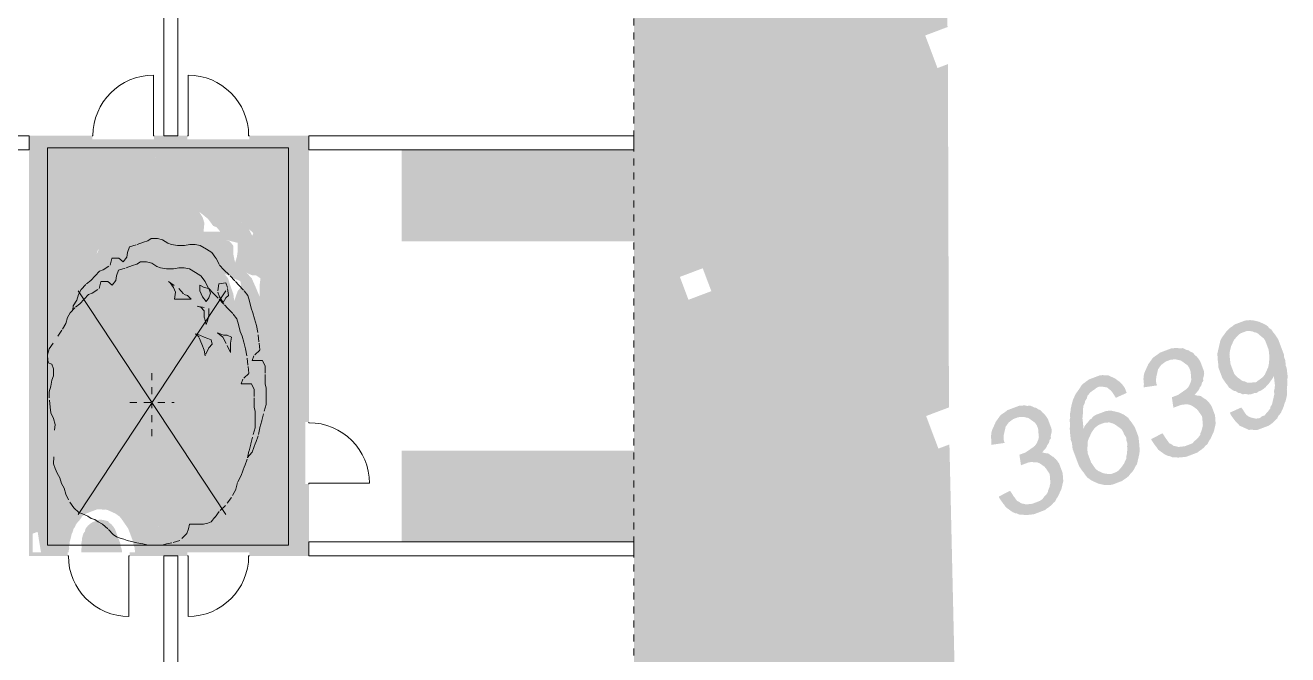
# Model space of a CAD drawing. Header units: metres. Extents: x -47 to 309, y -25 to 105.
# Drawn here: x 121.8 to 139.84, y 33.07 to 42.06 of the extents above; entities that cross this region are included whole.
import ezdxf

# ---------------------------------------------------------------- set-up
doc = ezdxf.new("R2010")
doc.units = ezdxf.units.M
doc.header["$XCLIPFRAME"] = 2
for name, pattern in [('ACAD_ISO14W100_S12', [9.9, 0, -9.9]), ('AUSGEZOGEN', [0]), ('PUNKT2_S9', [0.001, 0, -0.001])]:
    doc.linetypes.add(name, pattern=pattern)
for name, color, linetype, lineweight in [('XR$1$STANDARD_1', 7, 'AUSGEZOGEN', 25), ('XR$2$Allgemein01_1', 7, 'AUSGEZOGEN', 13), ('XR$2$Architektur Allgemein', 7, 'AUSGEZOGEN', 13), ('XR$2$Aussenanlagen_ Begrünung', 7, 'ACAD_ISO14W100_S12', 18), ('XR$2$Baum', 7, 'ACAD_ISO14W100_S12', 18), ('XR$2$Baum-Design-1', 7, 'ACAD_ISO14W100_S12', 18), ('XR$2$Baum-Design-2', 7, 'ACAD_ISO14W100_S12', 18), ('XR$2$STANDARD_1', 7, 'AUSGEZOGEN', 25), ('XR$2$Tür', 7, 'AUSGEZOGEN', 13), ('XR$2$Tür 2D', 7, 'AUSGEZOGEN', 13), ('XR$2$Wand Holz nicht tragend', 7, 'AUSGEZOGEN', 13), ('XR$2$Wand Holz tragend', 7, 'AUSGEZOGEN', 13)]:
    doc.layers.add(name, color=color, linetype=linetype, lineweight=lineweight)
picture_1 = doc.add_image_def('image4.jpg', size_in_pixel=(490, 507))
picture_2 = doc.add_image_def('image5.jpg', size_in_pixel=(490, 507))
picture_3 = doc.add_image_def('image6.jpg', size_in_pixel=(256, 256))

# ---------------------------------------------------------------- blocks, each defined once
blk = doc.blocks.new('AUA-BAUM__$F1', base_point=(2.36, 42.124))
at = {"layer": 'XR$2$Baum-Design-1', "color": 7, "linetype": 'AUSGEZOGEN', "lineweight": 13, "transparency": 33554687}
blk.add_3dface([(0.691, 40.455), (4.029, 43.793), (4.029, 43.793, 5), (0.691, 40.455, 5)], dxfattribs=at)
at = {"layer": 'XR$2$Baum-Design-2', "color": 7, "linetype": 'AUSGEZOGEN', "lineweight": 13, "transparency": 33554687}
blk.add_3dface([(4.029, 40.455), (0.691, 43.793), (0.691, 43.793, 5), (4.029, 40.455, 5)], dxfattribs=at)
blk = doc.blocks.new('AUA-BAUM__$F2', base_point=(2.36, 42.124))
at = {"layer": 'XR$2$Baum', "transparency": 33554687}
for p, q in [((4.028, 43.687), (4.088, 43.721)), ((0.584, 43.566), (0.574, 43.504)), ((3.465, 43.547), (3.386, 43.565)), ((3.584, 43.634), (3.643, 43.686)), ((3.425, 43.098), (3.346, 43.149)), ((3.901, 43.149), (3.841, 43.167)), ((0.139, 41.211), (0.158, 41.713)), ((4.618, 41.38), (4.522, 41.305))]:
    blk.add_line(p, q, dxfattribs=at)
for points in [[(0.584, 43.566), (0.663, 43.653), (0.702, 43.739), (0.762, 43.809), (0.881, 43.895), (0.979, 43.947), (1.079, 44.016), (1.178, 44.085), (1.257, 44.103), (1.415, 44.172), (1.455, 44.276), (1.534, 44.276), (1.613, 44.276), (1.712, 44.224), (1.791, 44.293), (1.811, 44.362), (1.851, 44.449), (2.029, 44.484), (2.168, 44.518), (2.267, 44.535), (2.346, 44.57), (2.484, 44.57), (2.603, 44.553), (2.722, 44.501), (2.801, 44.484), (2.94, 44.466), (3.098, 44.466), (3.217, 44.484), (3.336, 44.484), (3.454, 44.466), (3.593, 44.414), (3.712, 44.362), (3.811, 44.276), (3.89, 44.172), (3.989, 44.103), (4.128, 44.016), (4.246, 43.93), (4.326, 43.878), (4.444, 43.791), (4.524, 43.722), (4.563, 43.636), (4.603, 43.532), (4.643, 43.463), (4.682, 43.376), (4.722, 43.272), (4.761, 43.134), (4.781, 43.013), (4.801, 42.909), (4.662, 42.822), (4.623, 42.753), (4.741, 42.753), (4.86, 42.753), (4.92, 42.667), (4.92, 42.545), (4.92, 42.476), (4.92, 42.407), (4.939, 42.338), (4.939, 42.251), (4.939, 42.182), (4.939, 42.095), (4.88, 41.957), (4.841, 41.853), (4.801, 41.749), (4.761, 41.628), (4.702, 41.525), (4.662, 41.455), (4.623, 41.386), (4.618, 41.38)], [(0.158, 41.713), (0.178, 41.8), (0.139, 41.886), (0.079, 41.973), (0.06, 42.059), (0.04, 42.198), (0.04, 42.284), (0.079, 42.371), (0.099, 42.457), (0.139, 42.526), (0.139, 42.63), (0.099, 42.699), (0.02, 42.717), (0, 42.838), (0.04, 42.924), (0.238, 43.115), (0.337, 43.219), (0.416, 43.305), (0.455, 43.392), (0.515, 43.461), (0.634, 43.547), (0.733, 43.599), (0.832, 43.669), (0.931, 43.738), (1.01, 43.755), (1.168, 43.824), (1.208, 43.928), (1.287, 43.928), (1.366, 43.928), (1.465, 43.876), (1.544, 43.945), (1.564, 44.015), (1.604, 44.101), (1.782, 44.136), (1.921, 44.17), (2.02, 44.188), (2.099, 44.222), (2.237, 44.222), (2.356, 44.205), (2.475, 44.153), (2.554, 44.136), (2.693, 44.118), (2.851, 44.118), (2.97, 44.136), (3.089, 44.136), (3.208, 44.118), (3.346, 44.067), (3.465, 44.015), (3.564, 43.928), (3.643, 43.824), (3.742, 43.755), (3.881, 43.669), (4, 43.582), (4.079, 43.53), (4.198, 43.444), (4.277, 43.374), (4.317, 43.288), (4.356, 43.184), (4.396, 43.115), (4.435, 43.028), (4.475, 42.924), (4.514, 42.786), (4.534, 42.665), (4.554, 42.561), (4.415, 42.474), (4.376, 42.405), (4.495, 42.405), (4.614, 42.405), (4.673, 42.319), (4.673, 42.198), (4.673, 42.128), (4.673, 42.059), (4.693, 41.99), (4.693, 41.903), (4.693, 41.834), (4.693, 41.748), (4.633, 41.609), (4.594, 41.505), (4.554, 41.402), (4.514, 41.28), (4.455, 41.177), (4.415, 41.107), (4.376, 41.038), (4.297, 40.934), (4.257, 40.831), (4.158, 40.709), (4.02, 40.588), (3.881, 40.502), (3.782, 40.415), (3.703, 40.346), (3.623, 40.329), (3.525, 40.311), (3.425, 40.311), (3.326, 40.311), (3.208, 40.311), (3.188, 40.242), (3.148, 40.173), (2.99, 40.069), (2.812, 40.035), (2.693, 40.017), (2.594, 40), (2.495, 40), (2.356, 40), (2.277, 40), (2.158, 40.017), (2.02, 40.035), (1.901, 40.052), (1.802, 40.069), (1.723, 40.086), (1.644, 40.104), (1.564, 40.121), (1.485, 40.156), (1.366, 40.242), (1.247, 40.311), (1.149, 40.346), (1.069, 40.381), (0.99, 40.398), (0.911, 40.433), (0.792, 40.467), (0.713, 40.484), (0.594, 40.554), (0.475, 40.675), (0.416, 40.761), (0.376, 40.848), (0.317, 40.917), (0.277, 41.004), (0.218, 41.073), (0.178, 41.142), (0.139, 41.211)], [(2.733, 43.928), (2.97, 43.824), (3.089, 43.738), (3.168, 43.72), (3.247, 43.669), (3.148, 43.669), (3.069, 43.669), (2.99, 43.669), (2.871, 43.669), (2.891, 43.772), (2.851, 43.842), (2.772, 43.911)], [(4.088, 43.721), (4.068, 43.843), (4.028, 43.912), (3.87, 43.895), (3.85, 43.773), (3.89, 43.704), (3.969, 43.618), (4.028, 43.687)], [(3.584, 43.634), (3.505, 43.703), (3.445, 43.79), (3.445, 43.876), (3.544, 43.842), (3.643, 43.824), (3.683, 43.755), (3.643, 43.686)], [(3.386, 43.565), (3.643, 43.53), (3.643, 43.426), (3.623, 43.357), (3.584, 43.288), (3.544, 43.392), (3.544, 43.495), (3.465, 43.547)], [(3.346, 43.149), (3.445, 43.132), (3.544, 43.098), (3.623, 43.08), (3.703, 43.063), (3.722, 42.994), (3.643, 42.942), (3.564, 42.821), (3.544, 42.907), (3.485, 42.994), (3.425, 43.098)], [(3.841, 43.167), (3.96, 43.098), (4.059, 42.976), (4.138, 42.873), (4.138, 42.942), (4.138, 43.011), (4.158, 43.098), (4.059, 43.132), (3.98, 43.132), (3.901, 43.149)]]:
    blk.add_lwpolyline(points, dxfattribs=at)
at = {"layer": 'XR$2$Baum', "color": 7, "linetype": 'AUSGEZOGEN', "lineweight": 13, "transparency": 33554687}
image = blk.add_image(picture_1, insert=(0, 40), size_in_units=(5.445, 5.922), dxfattribs=at)
image.set_boundary_path([(-0.5, 506.5), (489.5, 506.5), (489.5, -0.5), (-0.5, -0.5), (-0.5, 506.5)])
image.dxf.flags = 15
image = blk.add_image(picture_2, insert=(0, 40), size_in_units=(5.445, 5.922), dxfattribs=at)
image.set_boundary_path([(-0.5, 506.5), (489.5, 506.5), (489.5, -0.5), (-0.5, -0.5), (-0.5, 506.5)])
image.dxf.flags = 15
blk = doc.blocks.new('AUA-BAUM__$F3', base_point=(2.36, 42.124))
at = {"layer": 'XR$2$Architektur Allgemein', "color": 7, "linetype": 'PUNKT2_S9', "lineweight": 13, "transparency": 33554687}
for p, q in [((2.36, 41.624), (2.36, 42.624)), ((1.86, 42.124), (2.86, 42.124))]:
    blk.add_line(p, q, dxfattribs=at)

msp = doc.modelspace()

# ---------------------------------------------------------------- hatches: boundary and pattern name
at = {"layer": 'XR$1$STANDARD_1', "linetype": 'AUSGEZOGEN', "lineweight": 140, "transparency": 33554687}
h = msp.add_hatch(color=7, dxfattribs=at)
h.set_gradient(color2=(0, 0, 0), one_color=1)
h.paths.add_polyline_path([(139.1526, 37.8158), (139.0833, 37.7897), (139.0573, 37.7686), (139.0214, 37.7438), (138.9955, 37.7227), (138.9633, 37.688), (138.9411, 37.6569), (138.9188, 37.6259), (138.8966, 37.5949), (138.8781, 37.554), (138.8695, 37.5169), (138.8609, 37.4797), (138.8523, 37.4425), (138.8436, 37.4053), (138.835, 37.3682), (138.8401, 37.3248), (138.8414, 37.2914), (138.8464, 37.248), (138.8514, 37.2047), (138.8527, 37.1713), (138.9087, 37.0227), (138.9335, 36.9868), (138.9584, 36.951), (138.9795, 36.925), (139.0043, 36.8891), (139.0353, 36.8669), (139.0663, 36.8446), (139.3931, 36.9678), (139.3832, 36.964), (139.3497, 36.9628), (139.3064, 36.9577), (139.273, 36.9564), (139.2321, 36.9749), (139.1949, 36.9835), (139.1639, 37.0058), (139.1329, 37.028), (139.0981, 37.0602), (139.077, 37.0862), (139.0248, 37.2248), (139.0198, 37.2681), (139.0147, 37.3115), (139.0097, 37.3548), (139.0146, 37.4019), (139.0232, 37.4391), (139.0318, 37.4763), (139.0441, 37.5035), (139.0627, 37.5444), (139.075, 37.5717), (139.1071, 37.6064), (139.1393, 37.6412), (139.1653, 37.6623), (139.2049, 37.6772), (139.4982, 37.7991), (139.471, 37.8114), (139.4301, 37.8299), (139.3929, 37.8385), (139.3557, 37.8471), (139.3086, 37.852), (139.2752, 37.8507), (139.2318, 37.8457), (139.1922, 37.8308)], flags=0)
h = msp.add_hatch(color=7, dxfattribs=at)
h.set_gradient(color2=(0, 0, 0), one_color=1)
h.paths.add_polyline_path([(139.4982, 37.7991), (139.2049, 37.6772), (139.2544, 37.6959), (139.2878, 37.6972), (139.3349, 37.6923), (139.3622, 37.6799), (139.3994, 37.6713), (139.4304, 37.6491), (139.4651, 37.6169), (139.4961, 37.5947), (139.5209, 37.5588), (139.5694, 37.4301), (139.5745, 37.3867), (139.5795, 37.3434), (139.5808, 37.31), (139.5759, 37.2629), (139.571, 37.2158), (139.5624, 37.1786), (139.5439, 37.1377), (139.5316, 37.1105), (139.5131, 37.0695), (139.4809, 37.0348), (139.4549, 37.0137), (139.4191, 36.9889), (139.3931, 36.9678), (139.0663, 36.8446), (139.1035, 36.836), (139.1345, 36.8138), (139.158, 36.8113), (139.1989, 36.7928), (139.2423, 36.7978), (139.2794, 36.7892), (139.3228, 36.7943), (139.3624, 36.8092), (139.3958, 36.8105), (139.4218, 36.8316), (139.4614, 36.8465), (139.4973, 36.8713), (139.5233, 36.8924), (139.5393, 36.9098), (139.5715, 36.9445), (139.5937, 36.9755), (139.616, 37.0065), (139.6444, 37.0512), (139.8326, 37.1221), (139.8275, 37.1654), (139.8126, 37.2051), (139.8113, 37.2385), (139.8063, 37.2818), (139.7913, 37.3215), (139.7863, 37.3648), (139.7042, 37.5827), (139.6794, 37.6185), (139.6545, 37.6544), (139.6334, 37.6804), (139.6086, 37.7163), (139.5776, 37.7385), (139.5565, 37.7645), (139.5255, 37.7867)], flags=0)
h = msp.add_hatch(color=7, dxfattribs=at)
h.set_gradient(color2=(0, 0, 0), one_color=1)
h.paths.add_polyline_path([(138.093, 37.4165), (138.0138, 37.3866), (137.9878, 37.3655), (137.9519, 37.3407), (137.9161, 37.3159), (137.8938, 37.2849), (137.8716, 37.2538), (137.8493, 37.2228), (137.8432, 37.2092), (137.8246, 37.1683), (137.8123, 37.141), (137.7938, 37.1001), (137.7852, 37.063), (137.7803, 37.0159), (137.7816, 36.9824), (137.7866, 36.9391), (137.7817, 36.892), (137.9749, 36.9196), (137.9637, 36.9493), (137.9587, 36.9926), (137.9636, 37.0397), (137.9722, 37.0769), (137.9808, 37.1141), (137.9894, 37.1512), (138.0117, 37.1822), (138.0339, 37.2132), (138.0698, 37.2381), (138.0958, 37.2592), (138.1354, 37.2741), (138.4485, 37.4034), (138.4175, 37.4257), (138.4076, 37.422), (138.3803, 37.4343), (138.3394, 37.4528), (138.2961, 37.4478), (138.2589, 37.4564), (138.2156, 37.4514), (138.1821, 37.4501), (138.1425, 37.4351)], flags=0)
h = msp.add_hatch(color=7, dxfattribs=at)
h.set_gradient(color2=(0, 0, 0), one_color=1)
h.paths.add_polyline_path([(138.4485, 37.4034), (138.1354, 37.2741), (138.1651, 37.2853), (138.2084, 37.2903), (138.2419, 37.2916), (138.279, 37.283), (138.3162, 37.2744), (138.3472, 37.2522), (138.3782, 37.2299), (138.4092, 37.2077), (138.434, 37.1718), (138.4527, 37.1223), (138.4577, 37.0789), (138.459, 37.0455), (138.4641, 37.0022), (138.4554, 36.965), (138.4369, 36.9241), (138.4308, 36.9104), (138.4085, 36.8794), (138.3825, 36.8583), (138.3467, 36.8335), (138.3108, 36.8087), (138.2749, 36.7838), (138.2353, 36.7689), (138.5856, 36.8896), (138.6079, 36.9206), (138.6165, 36.9578), (138.6387, 36.9888), (138.6313, 37.0086), (138.6399, 37.0458), (138.6485, 37.083), (138.6435, 37.1263), (138.5912, 37.265), (138.5664, 37.3008), (138.5453, 37.3268), (138.5105, 37.359), (138.4894, 37.3849)], flags=0)
h = msp.add_hatch(color=7, dxfattribs=at)
h.set_gradient(color2=(0, 0, 0), one_color=1)
h.paths.add_polyline_path([(137.073, 37.032), (137.0037, 37.0059), (136.9678, 36.9811), (136.9418, 36.96), (136.906, 36.9352), (136.8837, 36.9041), (136.8775, 36.8905), (136.8553, 36.8595), (136.8331, 36.8285), (136.8108, 36.7975), (136.7923, 36.7566), (136.7738, 36.7157), (136.759, 36.6649), (136.7504, 36.6277), (136.7418, 36.5905), (136.7369, 36.5435), (136.7283, 36.5063), (136.7333, 36.4629), (136.7247, 36.4258), (136.7298, 36.3824), (136.7286, 36.3254), (136.7262, 36.3019), (136.7312, 36.2586), (136.7325, 36.2251), (136.9206, 36.296), (136.9194, 36.3295), (136.9181, 36.3629), (136.913, 36.4063), (136.908, 36.4496), (136.9129, 36.4967), (136.9178, 36.5438), (136.9165, 36.5772), (136.9213, 36.6243), (136.9399, 36.6652), (136.9485, 36.7024), (136.9707, 36.7334), (136.9793, 36.7705), (136.9954, 36.7879), (137.0176, 36.8189), (137.0535, 36.8437), (137.0894, 36.8686), (137.1154, 36.8897), (137.4025, 36.9979), (137.3715, 37.0202), (137.3443, 37.0325), (137.317, 37.0448), (137.2761, 37.0633), (137.2427, 37.0621), (137.1956, 37.0669), (137.1522, 37.0619), (137.1126, 37.047)], flags=0)
h = msp.add_hatch(color=7, dxfattribs=at)
h.set_gradient(color2=(0, 0, 0), one_color=1)
h.paths.add_polyline_path([(137.4025, 36.9979), (137.1154, 36.8897), (137.1451, 36.9009), (137.1785, 36.9022), (137.2256, 36.8973), (137.2628, 36.8887), (137.2801, 36.8726), (137.3111, 36.8504), (137.3322, 36.8244), (137.3571, 36.7885), (137.3856, 36.7427), (137.5403, 36.8123), (137.5142, 36.8817), (137.4894, 36.9175), (137.4683, 36.9435), (137.4336, 36.9757)], flags=0)
h = msp.add_hatch(color=7, dxfattribs=at)
h.set_gradient(color2=(0, 0, 0), one_color=1)
h.paths.add_polyline_path([(139.8326, 37.1221), (139.6444, 37.0512), (139.6494, 37.0078), (139.6544, 36.9645), (139.6595, 36.9212), (139.6546, 36.8741), (139.646, 36.8369), (139.651, 36.7936), (139.6424, 36.7564), (139.6338, 36.7192), (139.6252, 36.682), (139.6166, 36.6449), (139.5943, 36.6139), (139.5919, 36.5903), (139.5697, 36.5593), (139.5375, 36.5246), (139.5153, 36.4936), (139.4757, 36.4787), (139.4497, 36.4576), (139.7542, 36.5497), (139.7727, 36.5906), (139.7851, 36.6179), (139.7937, 36.6551), (139.8122, 36.696), (139.8208, 36.7331), (139.8294, 36.7703), (139.8343, 36.8174), (139.8293, 36.8607), (139.8341, 36.9078), (139.839, 36.9549), (139.834, 36.9982), (139.8426, 37.0354), (139.8376, 37.0788)], flags=0)
h = msp.add_hatch(color=7, dxfattribs=at)
h.set_gradient(color2=(0, 0, 0), one_color=1)
h.paths.add_polyline_path([(138.1858, 36.7502), (138.2083, 36.6004), (138.2677, 36.6228), (138.597, 36.7695), (138.5499, 36.7744), (138.5127, 36.783), (138.535, 36.814), (138.5671, 36.8487), (138.5856, 36.8896), (138.2353, 36.7689), (138.2254, 36.7652)], flags=0)
h = msp.add_hatch(color=7, dxfattribs=at)
h.set_gradient(color2=(0, 0, 0), one_color=1)
h.paths.add_polyline_path([(135.9144, 36.5954), (135.8351, 36.5655), (135.8092, 36.5444), (135.7733, 36.5196), (135.7374, 36.4947), (135.7152, 36.4637), (135.6929, 36.4327), (135.6707, 36.4017), (135.6645, 36.3881), (135.646, 36.3472), (135.6337, 36.3199), (135.6151, 36.279), (135.6065, 36.2418), (135.6017, 36.1948), (135.603, 36.1613), (135.608, 36.118), (135.6031, 36.0709), (135.7963, 36.0985), (135.7851, 36.1282), (135.7801, 36.1715), (135.7849, 36.2186), (135.7936, 36.2558), (135.8022, 36.2929), (135.8108, 36.3301), (135.833, 36.3611), (135.8553, 36.3921), (135.8911, 36.417), (135.9171, 36.4381), (135.9567, 36.453), (136.2699, 36.5823), (136.2389, 36.6046), (136.229, 36.6008), (136.2017, 36.6132), (136.1608, 36.6317), (136.1175, 36.6267), (136.0803, 36.6353), (136.0369, 36.6302), (136.0035, 36.6289), (135.9639, 36.614)], flags=0)
h = msp.add_hatch(color=7, dxfattribs=at)
h.set_gradient(color2=(0, 0, 0), one_color=1)
h.paths.add_polyline_path([(138.597, 36.7695), (138.2677, 36.6228), (138.3173, 36.6415), (138.3606, 36.6465), (138.4039, 36.6515), (138.4411, 36.6429), (138.482, 36.6244), (138.513, 36.6022), (138.544, 36.5799), (138.5651, 36.5539), (138.59, 36.5181), (138.6148, 36.4822), (138.6185, 36.4723), (138.6236, 36.4289), (138.6248, 36.3955), (138.6299, 36.3521), (138.6213, 36.315), (138.6127, 36.2778), (138.5941, 36.2369), (138.5917, 36.2134), (138.5695, 36.1823), (138.5373, 36.1476), (138.5113, 36.1265), (138.4792, 36.0918), (138.4099, 36.0657), (138.0868, 35.9326), (138.1277, 35.9141), (138.1513, 35.9116), (138.1922, 35.8931), (138.2256, 35.8944), (138.2727, 35.8895), (138.3061, 35.8908), (138.3495, 35.8959), (138.3928, 35.9009), (138.5513, 35.9606), (138.5772, 35.9817), (138.6131, 36.0065), (138.6391, 36.0276), (138.6712, 36.0624), (138.6972, 36.0835), (138.7157, 36.1244), (138.738, 36.1554), (138.7565, 36.1963), (138.7688, 36.2236), (138.7873, 36.2645), (138.7959, 36.3016), (138.8045, 36.3388), (138.8132, 36.376), (138.8081, 36.4193), (138.8068, 36.4528), (138.8018, 36.4961), (138.7533, 36.6248), (138.7285, 36.6607), (138.7074, 36.6867), (138.6726, 36.7189), (138.659, 36.725), (138.628, 36.7473)], flags=0)
h = msp.add_hatch(color=7, dxfattribs=at)
h.set_gradient(color2=(0, 0, 0), one_color=1)
h.paths.add_polyline_path([(136.2699, 36.5823), (135.9567, 36.453), (135.9864, 36.4642), (136.0298, 36.4692), (136.0632, 36.4705), (136.1004, 36.4619), (136.1376, 36.4533), (136.1686, 36.431), (136.1996, 36.4088), (136.2306, 36.3865), (136.2554, 36.3507), (136.2741, 36.3012), (136.2791, 36.2578), (136.2804, 36.2244), (136.2854, 36.181), (136.2768, 36.1439), (136.2583, 36.1029), (136.2521, 36.0893), (136.2299, 36.0583), (136.2039, 36.0372), (136.168, 36.0124), (136.1321, 35.9875), (136.0963, 35.9627), (136.0567, 35.9478), (136.407, 36.0685), (136.4292, 36.0995), (136.4378, 36.1367), (136.4601, 36.1677), (136.4526, 36.1875), (136.4612, 36.2247), (136.4698, 36.2618), (136.4648, 36.3052), (136.4126, 36.4438), (136.3877, 36.4797), (136.3666, 36.5057), (136.3319, 36.5378), (136.3108, 36.5638)], flags=0)
h = msp.add_hatch(color=7, dxfattribs=at)
h.set_gradient(color2=(0, 0, 0), one_color=1)
h.paths.add_polyline_path([(137.163, 36.5231), (137.0937, 36.497), (137.0578, 36.4722), (137.0356, 36.4411), (137.0158, 36.4337), (136.9935, 36.4027), (136.9614, 36.3679), (136.9392, 36.3369), (136.9206, 36.296), (136.7325, 36.2251), (136.7375, 36.1818), (136.7425, 36.1384), (136.7575, 36.0988), (136.7625, 36.0555), (136.7675, 36.0121), (136.8608, 35.7646), (136.8857, 35.7287), (136.9105, 35.6928), (136.9316, 35.6668), (136.9564, 35.6309), (136.9775, 35.605), (137.0085, 35.5827), (137.0395, 35.5605), (137.0668, 35.5481), (137.3602, 35.67), (137.3206, 35.6551), (137.2871, 35.6538), (137.24, 35.6587), (137.2029, 35.6673), (137.162, 35.6858), (137.1347, 35.6981), (137.1037, 35.7204), (137.0826, 35.7464), (137.0578, 35.7822), (137.0329, 35.8181), (136.9844, 35.9468), (136.9794, 35.9902), (136.9781, 36.0236), (136.983, 36.0707), (136.9817, 36.1042), (136.9903, 36.1413), (137.0088, 36.1822), (137.0211, 36.2095), (137.0396, 36.2504), (137.0619, 36.2814), (137.0841, 36.3124), (137.1101, 36.3335), (137.146, 36.3583), (137.1757, 36.3695), (137.4987, 36.5026), (137.4715, 36.515), (137.4306, 36.5335), (137.3934, 36.5421), (137.3562, 36.5507), (137.319, 36.5593), (137.2856, 36.558), (137.2423, 36.553), (137.2027, 36.538)], flags=0)
h = msp.add_hatch(color=7, dxfattribs=at)
h.set_gradient(color2=(0, 0, 0), one_color=1)
h.paths.add_polyline_path([(137.4987, 36.5026), (137.1757, 36.3695), (137.2153, 36.3845), (137.2586, 36.3895), (137.2921, 36.3908), (137.3429, 36.376), (137.3702, 36.3637), (137.4012, 36.3414), (137.4322, 36.3192), (137.4632, 36.2969), (137.488, 36.2611), (137.5029, 36.2214), (137.5278, 36.1856), (137.5352, 36.1658), (137.5365, 36.1323), (137.5515, 36.0927), (137.5466, 36.0456), (137.5516, 36.0023), (137.543, 35.9651), (137.5467, 35.9552), (137.5381, 35.918), (137.5332, 35.871), (137.5147, 35.8301), (137.5024, 35.8028), (137.4801, 35.7718), (137.4579, 35.7408), (137.4258, 35.706), (137.3899, 35.6812), (137.3602, 35.67), (137.0668, 35.5481), (137.0941, 35.5358), (137.135, 35.5173), (137.1722, 35.5087), (137.2093, 35.5001), (137.2564, 35.4952), (137.2899, 35.4965), (137.3332, 35.5015), (137.4718, 35.5538), (137.5077, 35.5786), (137.5436, 35.6034), (137.5696, 35.6245), (137.5918, 35.6555), (137.624, 35.6903), (137.6462, 35.7213), (137.6647, 35.7622), (137.687, 35.7932), (137.6956, 35.8304), (137.7042, 35.8675), (137.7128, 35.9047), (137.7214, 35.9419), (137.7263, 35.989), (137.725, 36.0224), (137.72, 36.0657), (137.7187, 36.0992), (137.7136, 36.1425), (137.7086, 36.1859), (137.6564, 36.3245), (137.6315, 36.3604), (137.6067, 36.3963), (137.5856, 36.4222), (137.5608, 36.4581), (137.5297, 36.4804)], flags=0)
h = msp.add_hatch(color=7, dxfattribs=at)
h.set_gradient(color2=(0, 0, 0), one_color=1)
h.paths.add_polyline_path([(139.1794, 36.6045), (139.0148, 36.5311), (139.0223, 36.5113), (139.0508, 36.4656), (139.0719, 36.4396), (139.0968, 36.4037), (139.1315, 36.3716), (139.1526, 36.3456), (139.1935, 36.3271), (139.2208, 36.3147), (139.248, 36.3024), (139.2889, 36.2839), (139.3323, 36.2889), (139.3695, 36.2803), (139.4128, 36.2853), (139.492, 36.3152), (139.5713, 36.345), (139.6071, 36.3699), (139.6331, 36.391), (139.6653, 36.4257), (139.6912, 36.4468), (139.7097, 36.4877), (139.7419, 36.5224), (139.7542, 36.5497), (139.4497, 36.4576), (139.4299, 36.4501), (139.3865, 36.4451), (139.3494, 36.4537), (139.3122, 36.4623), (139.2849, 36.4746), (139.2539, 36.4969), (139.2328, 36.5228), (139.2042, 36.5686)], flags=0)
h = msp.add_hatch(color=7, dxfattribs=at)
h.set_gradient(color2=(0, 0, 0), one_color=1)
h.paths.add_polyline_path([(138.0516, 36.236), (137.8907, 36.1527), (137.8982, 36.1329), (137.923, 36.097), (137.9479, 36.0612), (137.969, 36.0352), (137.9938, 35.9993), (138.0248, 35.9771), (138.0558, 35.9548), (138.0868, 35.9326), (138.4099, 36.0657), (138.3703, 36.0507), (138.3269, 36.0457), (138.2836, 36.0407), (138.2464, 36.0493), (138.2092, 36.0579), (138.1782, 36.0801), (138.151, 36.0925), (138.1261, 36.1283), (138.105, 36.1543), (138.0765, 36.2001)], flags=0)
h = msp.add_hatch(color=7, dxfattribs=at)
h.set_gradient(color2=(0, 0, 0), one_color=1)
h.paths.add_polyline_path([(136.4183, 35.9484), (136.0891, 35.8017), (136.1386, 35.8203), (136.182, 35.8254), (136.229, 35.8205), (136.2625, 35.8218), (136.3034, 35.8033), (136.3344, 35.781), (136.3654, 35.7588), (136.3865, 35.7328), (136.4113, 35.6969), (136.4362, 35.661), (136.4399, 35.6511), (136.4449, 35.6078), (136.4462, 35.5744), (136.4512, 35.531), (136.4426, 35.4938), (136.434, 35.4567), (136.4155, 35.4158), (136.4131, 35.3922), (136.3908, 35.3612), (136.3587, 35.3265), (136.3364, 35.2955), (136.3006, 35.2707), (136.2312, 35.2445), (135.9082, 35.1115), (135.9491, 35.0929), (135.9726, 35.0905), (136.0135, 35.072), (136.047, 35.0733), (136.094, 35.0684), (136.1275, 35.0697), (136.1708, 35.0747), (136.2142, 35.0798), (136.3726, 35.1395), (136.3986, 35.1606), (136.4345, 35.1854), (136.4604, 35.2065), (136.4926, 35.2412), (136.5186, 35.2623), (136.5371, 35.3032), (136.5593, 35.3343), (136.5778, 35.3752), (136.5902, 35.4024), (136.6087, 35.4433), (136.6173, 35.4805), (136.6259, 35.5177), (136.6345, 35.5549), (136.6295, 35.5982), (136.6282, 35.6316), (136.6232, 35.675), (136.5746, 35.8037), (136.5498, 35.8396), (136.5287, 35.8656), (136.494, 35.8977), (136.4803, 35.9039), (136.4493, 35.9261)], flags=0)
h = msp.add_hatch(color=7, dxfattribs=at)
h.set_gradient(color2=(0, 0, 0), one_color=1)
h.paths.add_polyline_path([(136.0071, 35.9291), (136.0297, 35.7793), (136.0891, 35.8017), (136.4183, 35.9484), (136.3713, 35.9533), (136.3341, 35.9619), (136.3563, 35.9929), (136.3885, 36.0276), (136.407, 36.0685), (136.0567, 35.9478), (136.0468, 35.944)], flags=0)
h = msp.add_hatch(color=7, dxfattribs=at)
h.set_gradient(color2=(0, 0, 0), one_color=1)
h.paths.add_polyline_path([(135.873, 35.4149), (135.7121, 35.3316), (135.7196, 35.3118), (135.7444, 35.2759), (135.7692, 35.24), (135.7903, 35.2141), (135.8152, 35.1782), (135.8462, 35.1559), (135.8772, 35.1337), (135.9082, 35.1115), (136.2312, 35.2445), (136.1916, 35.2296), (136.1483, 35.2246), (136.1049, 35.2195), (136.0678, 35.2282), (136.0306, 35.2368), (135.9996, 35.259), (135.9723, 35.2713), (135.9475, 35.3072), (135.9264, 35.3332), (135.8978, 35.379)], flags=0)
at = {"layer": 'XR$2$STANDARD_1', "linetype": 'AUSGEZOGEN', "lineweight": 25, "transparency": 33554687}
for points in [[(132.5916, 46.7132), (132.7021, 46.7549), (132.8253, 46.4281), (132.6302, 46.3546), (133.0629, 43.1248), (133.1824, 43.1698), (133.3056, 42.843), (133.0088, 42.7312), (131.4606, 38.5851), (131.4807, 38.5927), (131.6039, 38.2659), (131.394, 38.1868), (131.9913, 28.8327), (132.1014, 28.8741), (132.2245, 28.5473), (131.9905, 28.4591), (131.7403, 24.4064), (131.8276, 24.4393), (131.9507, 24.1125), (131.7305, 24.0295), (131.7823, 18.0144), (135.5736, 19.1179), (135.43, 24.8132), (135.2717, 24.7535), (135.0963, 25.2189), (135.4024, 25.3343), (135.212, 27.7054), (135.0526, 27.6453), (134.8772, 28.1108), (135.185, 28.2268), (135.1005, 32.0063), (134.9464, 31.9482), (134.7672, 32.4235), (135.0883, 32.5445), (135.0069, 36.0764), (134.8492, 36.017), (134.6737, 36.4824), (135.0002, 36.6054), (134.9853, 41.5082), (134.8364, 41.4521), (134.661, 41.9175), (134.9796, 42.0376), (134.8484, 48.887), (134.7015, 48.8317), (134.5261, 49.2971), (134.8234, 49.4092), (134.6407, 51.8134), (132.226, 51.1065)], [(130.8778, 50.5997), (130.8778, 17.7511), (131.7823, 18.0144), (131.7305, 24.0295), (131.6239, 23.9894), (131.5008, 24.3162), (131.7403, 24.4064), (131.9905, 28.4591), (131.8977, 28.4242), (131.7746, 28.751), (131.9913, 28.8327), (131.394, 38.1868), (131.2771, 38.1427), (131.1539, 38.4695), (131.4606, 38.5851), (133.0088, 42.7312), (132.9788, 42.7199), (132.8557, 43.0467), (133.0629, 43.1248), (132.6302, 46.3546), (132.4985, 46.3049), (132.3753, 46.6317), (132.5916, 46.7132), (132.226, 51.1065), (130.9363, 50.729)], [(121.9028, 37.0657), (122.1404, 36.9384), (122.5293, 36.696), (122.5293, 40.4348), (121.9028, 40.4348)], [(123.1675, 40.4348), (122.5293, 40.4348), (122.5293, 38.1464), (122.5545, 38.2475), (122.6797, 38.47), (122.7424, 38.5914), (122.7925, 38.6925), (122.8288, 38.8393), (122.8927, 38.9251), (122.8985, 38.9979), (122.9486, 39.099), (122.9736, 39.2001), (123.0112, 39.281), (123.0864, 39.3821), (123.149, 39.4429), (123.2117, 39.5239), (123.2744, 39.6046), (123.3245, 39.6249), (123.4245, 39.7059), (123.4497, 39.8271), (123.5499, 39.8271), (123.6125, 39.7665), (123.6626, 39.8474), (123.6752, 39.9284), (123.7001, 40.0295), (123.8171, 40.0714), (123.6152, 40.1973), (123.2185, 40.4097)], [(123.2185, 40.4097), (123.6152, 40.1973), (123.8167, 40.0717), (123.9006, 40.1104), (123.9633, 40.1306), (124.0133, 40.171), (124.1009, 40.171), (124.1762, 40.1509), (124.2513, 40.0901), (124.3014, 40.0699), (124.3891, 40.0496), (124.4893, 40.0496), (124.5644, 40.0699), (124.6397, 40.0699), (124.7148, 40.0496), (124.8025, 39.989), (124.8778, 39.9284), (124.9403, 39.8271), (124.9904, 39.7059), (125.0531, 39.6249), (125.1408, 39.5239), (125.2159, 39.4226), (125.266, 39.362), (125.3411, 39.2609), (125.3912, 39.18), (125.4164, 39.0789), (125.4413, 38.9575), (125.4665, 38.8765), (125.4915, 38.7754), (125.5166, 38.654), (125.5278, 38.5814), (125.6458, 38.4405), (125.8028, 38.2319), (125.8028, 40.4348), (123.1675, 40.4348)], [(123.7001, 40.0295), (123.6752, 39.9284), (123.6626, 39.8474), (123.6125, 39.7665), (123.5499, 39.8271), (123.4497, 39.8271), (123.4245, 39.7059), (123.3245, 39.6249), (123.2744, 39.6046), (123.2117, 39.5239), (123.149, 39.4429), (123.0864, 39.3821), (123.0112, 39.281), (122.9736, 39.2001), (122.9486, 39.099), (122.8985, 38.9979), (122.8927, 38.9251), (122.9303, 38.9756), (122.9928, 39.0364), (123.0555, 39.1173), (123.1182, 39.1981), (123.1683, 39.2184), (123.2684, 39.2994), (123.2935, 39.4206), (123.3938, 39.4206), (123.4563, 39.36), (123.5064, 39.4409), (123.519, 39.5219), (123.544, 39.623), (123.6568, 39.6634), (123.7445, 39.7039), (123.8072, 39.7241), (123.8571, 39.7645), (123.9448, 39.7645), (124.0201, 39.7444), (124.0952, 39.6836), (124.1453, 39.6634), (124.233, 39.6431), (124.3332, 39.6431), (124.402, 39.6617), (124.358, 39.6969), (123.9996, 39.9576), (123.8171, 40.0714)], [(124.5644, 40.0699), (124.4893, 40.0496), (124.3891, 40.0496), (124.3014, 40.0699), (124.2513, 40.0901), (124.1762, 40.1509), (124.1009, 40.171), (124.0133, 40.171), (123.9633, 40.1306), (123.9006, 40.1104), (123.8167, 40.0717), (123.9996, 39.9576), (124.358, 39.6969), (124.402, 39.6617), (124.4083, 39.6634), (124.4836, 39.6634), (124.5587, 39.6431), (124.6463, 39.5825), (124.7216, 39.5219), (124.7841, 39.4206), (124.833, 39.3023), (124.9911, 39.1561), (124.965, 39.2398), (124.9776, 39.3815), (125.0778, 39.4017), (125.1028, 39.3208), (125.1154, 39.1792), (125.0778, 39.1387), (125.057, 39.0937), (125.3578, 38.7844), (125.5278, 38.5814), (125.5166, 38.654), (125.4915, 38.7754), (125.4665, 38.8765), (125.4413, 38.9575), (125.4164, 39.0789), (125.3912, 39.18), (125.3411, 39.2609), (125.266, 39.362), (125.2159, 39.4226), (125.1408, 39.5239), (125.0531, 39.6249), (124.9904, 39.7059), (124.9403, 39.8271), (124.8778, 39.9284), (124.8025, 39.989), (124.7148, 40.0496), (124.6397, 40.0699)], [(124.4083, 39.6634), (124.402, 39.6617), (124.7139, 39.4126), (124.833, 39.3023), (124.7841, 39.4206), (124.7216, 39.5219), (124.6463, 39.5825), (124.5587, 39.6431), (124.4836, 39.6634)], [(124.709, 39.36), (124.709, 39.2589), (124.7466, 39.1578), (124.7967, 39.0769), (124.8343, 39.1375), (124.8592, 39.2184), (124.8343, 39.2994), (124.7716, 39.3195)], [(124.965, 39.2398), (124.9902, 39.159), (124.9921, 39.1551), (125.0439, 39.1072), (125.057, 39.0937), (125.0778, 39.1387), (125.1154, 39.1792), (125.1028, 39.3208), (125.0778, 39.4017), (124.9776, 39.3815)], [(125.6418, 37.9461), (125.6043, 38.0473), (125.4539, 38.0473), (125.4789, 38.1281), (125.5666, 38.2293), (125.5542, 38.3506), (125.5416, 38.4923), (125.5278, 38.5814), (125.3578, 38.7844), (125.057, 39.0937), (125.0403, 39.0578), (124.9921, 39.1551), (124.8292, 39.3058), (124.897, 39.2184), (124.9846, 39.1173), (125.0597, 39.0161), (125.1098, 38.9555), (125.1849, 38.8544), (125.2351, 38.7734), (125.2602, 38.6724), (125.2852, 38.551), (125.3103, 38.47), (125.3353, 38.3689), (125.3605, 38.2475), (125.3854, 38.0858), (125.398, 37.9441), (125.4104, 37.8228), (125.3227, 37.7216), (125.2978, 37.6408), (125.4481, 37.6408), (125.4857, 37.5396), (125.4857, 37.2363), (125.4981, 37.1553), (125.4981, 36.8721), (125.4605, 36.7104), (125.4356, 36.589), (125.4104, 36.4676), (125.3905, 36.3546), (125.4508, 36.4419), (125.4539, 36.4494), (125.4789, 36.5303), (125.504, 36.6112), (125.5416, 36.7325), (125.5666, 36.8741), (125.5917, 36.9955), (125.6167, 37.1169), (125.6542, 37.2786), (125.6542, 37.5619), (125.6418, 37.6428)], [(125.5278, 38.5814), (125.5416, 38.4923), (125.5542, 38.3506), (125.5666, 38.2293), (125.4789, 38.1281), (125.4539, 38.0473), (125.6043, 38.0473), (125.6418, 37.9461), (125.6418, 37.6428), (125.6542, 37.5619), (125.6542, 37.2786), (125.6167, 37.1169), (125.5917, 36.9955), (125.5666, 36.8741), (125.5416, 36.7325), (125.504, 36.6112), (125.4789, 36.5303), (125.4539, 36.4494), (125.4508, 36.4419), (125.3905, 36.3546), (125.3854, 36.326), (125.3479, 36.2047), (125.3227, 36.1238), (125.2978, 36.0429), (125.2476, 35.9215), (125.2227, 35.8001), (125.16, 35.6585), (125.0723, 35.517), (124.9846, 35.4159), (124.9219, 35.3148), (124.8718, 35.2338), (124.8217, 35.2135), (124.7592, 35.1934), (124.5587, 35.1934), (124.5461, 35.1124), (124.5211, 35.0315), (124.4209, 34.9102), (124.385, 34.8973), (124.4362, 34.8293), (125.8028, 34.8293), (125.8028, 38.2319), (125.6458, 38.4405)], [(122.5794, 37.135), (122.567, 37.2363), (122.5545, 37.398), (122.5545, 37.4991), (122.5794, 37.6003), (122.592, 37.7014), (122.6172, 37.7824), (122.6172, 37.9036), (122.592, 37.9846), (122.5419, 38.0049), (122.5293, 38.1464), (122.5293, 36.6955), (122.6252, 36.6257), (122.6296, 36.8318), (122.6421, 36.9329), (122.6172, 37.034)], [(121.9028, 37.0657), (121.9028, 34.8018), (121.9743, 34.8288), (122.0226, 34.5348), (122.4192, 34.5348), (122.4169, 34.5545), (122.4255, 34.5917), (122.4242, 34.6251), (122.4328, 34.6623), (122.4291, 34.6722), (122.4439, 34.723), (122.4611, 34.7974), (122.4796, 34.8383), (122.4882, 34.8754), (122.5043, 34.8928), (122.5228, 34.9337), (122.5293, 34.9428), (122.5293, 36.696), (122.1404, 36.9384)], [(122.7298, 35.9013), (122.7048, 36.0024), (122.6671, 36.0833), (122.6421, 36.1643), (122.6172, 36.2451), (122.6252, 36.6257), (122.5293, 36.6955), (122.5293, 34.9428), (122.545, 34.9647), (122.5772, 34.9995), (122.5994, 35.0305), (122.6056, 35.0441), (122.6316, 35.0652), (122.6675, 35.09), (122.8259, 35.1497), (122.8593, 35.151), (122.9064, 35.1462), (122.9399, 35.1475), (122.977, 35.1389), (123.0861, 35.0895), (123.1481, 35.045), (123.1692, 35.019), (123.2686, 34.8755), (123.286, 34.8293), (123.9699, 34.8293), (123.8948, 34.8495), (123.8072, 34.8698), (123.6957, 34.8996), (123.6193, 34.9304), (123.5691, 34.9507), (123.519, 34.9709), (123.4689, 35.0113), (123.3938, 35.1124), (123.3185, 35.1934), (123.256, 35.2338), (123.2059, 35.2743), (123.1558, 35.2945), (123.1056, 35.3349), (123.0305, 35.3754), (122.9804, 35.3956), (122.9051, 35.4765), (122.83, 35.618), (122.7925, 35.7193), (122.7673, 35.8204)], [(122.6172, 36.2451), (122.6421, 36.1643), (122.6671, 36.0833), (122.7048, 36.0024), (122.7298, 35.9013), (122.7673, 35.8204), (122.7925, 35.7193), (122.83, 35.618), (122.9051, 35.4765), (122.9804, 35.3956), (123.0305, 35.3754), (123.1056, 35.3349), (123.1558, 35.2945), (123.2059, 35.2743), (123.256, 35.2338), (123.3185, 35.1934), (123.3938, 35.1124), (123.4689, 35.0113), (123.519, 34.9709), (123.5691, 34.9507), (123.6193, 34.9304), (123.6694, 34.9102), (123.7319, 34.8899), (123.8072, 34.8698), (123.8948, 34.8495), (123.9699, 34.8293), (124.1704, 34.8293), (124.233, 34.8495), (124.3082, 34.8698), (124.385, 34.8973), (124.171, 35.1817), (123.8831, 35.5256), (123.5692, 35.8483), (123.2392, 36.1537), (122.8832, 36.438), (122.6252, 36.6257)], [(122.6135, 34.753), (122.6073, 34.7394), (122.6086, 34.706), (122.6, 34.6688), (122.6026, 34.6019), (122.5977, 34.5548), (122.5985, 34.5348), (123.1814, 34.5348), (123.1761, 34.5806), (123.1612, 34.6202), (123.1562, 34.6635), (123.0937, 34.8293), (122.6466, 34.8293), (122.6283, 34.8038)], [(122.8583, 35.0036), (122.7593, 34.9663), (122.7234, 34.9415), (122.6975, 34.9204), (122.6814, 34.903), (122.6591, 34.872), (122.6493, 34.8293), (123.0937, 34.8293), (123.0778, 34.8715), (123.053, 34.9074), (123.0319, 34.9333), (123.0009, 34.9556), (122.9798, 34.9815), (122.9054, 34.9988)], [(123.3395, 34.6873), (123.3445, 34.644), (123.3594, 34.6044), (123.3675, 34.5348), (124.6359, 34.5348), (124.4429, 34.8205), (124.4362, 34.8293), (123.286, 34.8293)], [(124.233, 34.8495), (124.1704, 34.8293), (124.4362, 34.8293), (124.385, 34.8973), (124.3082, 34.8698)], [(124.6359, 34.5348), (125.8028, 34.5348), (125.8028, 34.8293), (124.4362, 34.8293), (124.4429, 34.8205)]]:
    msp.add_hatch(color=254, dxfattribs=at).paths.add_polyline_path(points)
h = msp.add_hatch(color=254, dxfattribs=at)
h.paths.add_polyline_path([(124.8343, 39.2994), (124.8373, 39.2984), (124.7139, 39.4126), (124.402, 39.6617), (124.3332, 39.6431), (124.233, 39.6431), (124.1453, 39.6634), (124.0952, 39.6836), (124.0201, 39.7444), (123.9448, 39.7645), (123.8571, 39.7645), (123.8072, 39.7241), (123.7445, 39.7039), (123.6568, 39.6634), (123.544, 39.623), (123.519, 39.5219), (123.5064, 39.4409), (123.4563, 39.36), (123.3938, 39.4206), (123.2935, 39.4206), (123.2684, 39.2994), (123.1683, 39.2184), (123.1182, 39.1981), (123.0555, 39.1173), (122.9928, 39.0364), (122.9303, 38.9756), (122.855, 38.8745), (122.8175, 38.7936), (122.7925, 38.6925), (122.7424, 38.5914), (122.6797, 38.47), (122.5545, 38.2475), (122.5293, 38.1464), (122.5419, 38.0049), (122.592, 37.9846), (122.6172, 37.9036), (122.6172, 37.7824), (122.592, 37.7014), (122.5794, 37.6003), (122.5545, 37.4991), (122.5545, 37.398), (122.567, 37.2363), (122.5794, 37.135), (122.6172, 37.034), (122.6421, 36.9329), (122.6296, 36.8318), (122.6252, 36.6257), (122.8832, 36.438), (123.2392, 36.1537), (123.5692, 35.8483), (123.8831, 35.5256), (124.171, 35.1817), (124.385, 34.8973), (124.4209, 34.9102), (124.5211, 35.0315), (124.5461, 35.1124), (124.5587, 35.1934), (124.7592, 35.1934), (124.8217, 35.2135), (124.8718, 35.2338), (124.9219, 35.3148), (124.9846, 35.4159), (125.0723, 35.517), (125.16, 35.6585), (125.2227, 35.8001), (125.2476, 35.9215), (125.2978, 36.0429), (125.3227, 36.1238), (125.3479, 36.2047), (125.3854, 36.326), (125.4104, 36.4676), (125.4356, 36.589), (125.4605, 36.7104), (125.4981, 36.8721), (125.4981, 37.1553), (125.4857, 37.2363), (125.4857, 37.5396), (125.4481, 37.6408), (125.2978, 37.6408), (125.3227, 37.7216), (125.4104, 37.8228), (125.398, 37.9441), (125.3854, 38.0858), (125.3605, 38.2475), (125.3353, 38.3689), (125.3103, 38.47), (125.2852, 38.551), (125.2602, 38.6724), (125.2351, 38.7734), (125.1849, 38.8544), (125.1098, 38.9555), (125.0597, 39.0161), (124.9846, 39.1173), (124.897, 39.2184)])
h.paths.add_polyline_path([(124.7716, 38.7936), (124.7716, 38.915), (124.7216, 38.9756), (124.6715, 38.9959), (124.8343, 38.9555), (124.8343, 38.8341), (124.8217, 38.7531), (124.7967, 38.6724)], flags=16)
h.paths.add_polyline_path([(125.1474, 38.3486), (125.1474, 38.1869), (125.0973, 38.3082), (125.0347, 38.4499), (124.9595, 38.5307), (124.997, 38.5105), (125.0471, 38.4903), (125.0973, 38.4903), (125.16, 38.4499)], flags=16)
h.paths.add_polyline_path([(124.7841, 38.1261), (124.7716, 38.2274), (124.734, 38.3285), (124.6965, 38.4499), (124.6463, 38.5105), (124.709, 38.4903), (124.7716, 38.4499), (124.8217, 38.4295), (124.8718, 38.4094), (124.8844, 38.3285), (124.8343, 38.2678)], flags=16)
h.paths.add_polyline_path([(124.3332, 39.3195), (124.2831, 39.4005), (124.4083, 39.2994), (124.4836, 39.1981), (124.5337, 39.178), (124.5838, 39.1173), (124.3458, 39.1173), (124.3582, 39.2386)], flags=16)
h.paths.add_polyline_path([(124.8343, 39.2994), (124.8592, 39.2184), (124.8343, 39.1375), (124.7967, 39.0769), (124.7466, 39.1578), (124.709, 39.2589), (124.709, 39.36), (124.7716, 39.3195)], flags=16)
at = {"layer": 'XR$2$Wand Holz tragend', "lineweight": 18, "transparency": 33554687}
for color, points in [(21, [(130.8778, 28.4819), (130.8778, 46.4848), (130.4978, 46.4848), (130.4978, 28.4819)]), (255, [(121.8528, 40.4848), (121.8528, 34.5348), (121.9028, 34.5348), (121.9028, 40.4848)]), (255, [(122.755, 40.4848), (121.9028, 40.4848), (121.9028, 40.4348), (122.755, 40.4348)]), (255, [(124.1155, 40.4848), (123.64, 40.4848), (123.64, 40.4348), (124.1155, 40.4348)]), (255, [(125.8028, 40.4848), (125.0005, 40.4848), (125.0005, 40.4348), (125.8028, 40.4348)]), (255, [(125.8528, 36.3966), (125.8528, 40.4848), (125.8028, 40.4848), (125.8028, 36.3966)]), (255, [(125.8528, 34.5348), (125.8528, 35.5116), (125.8028, 35.5116), (125.8028, 34.5348)]), (255, [(121.8528, 34.4848), (122.4043, 34.4848), (122.4043, 34.5348), (121.8528, 34.5348)]), (255, [(123.2893, 34.4848), (124.1155, 34.4848), (124.1155, 34.5348), (123.2893, 34.5348)]), (255, [(125.0005, 34.4848), (125.8528, 34.4848), (125.8528, 34.5348), (125.0005, 34.5348)])]:
    msp.add_hatch(color=color, dxfattribs=at).paths.add_polyline_path(points)
at = {"layer": 'XR$2$Wand Holz tragend', "linetype": 'AUSGEZOGEN', "lineweight": 25, "transparency": 33554687}
for points in [[(127.1778, 38.9796), (130.4978, 38.9796), (130.4978, 40.2848), (127.1778, 40.2848)], [(127.1778, 34.6848), (130.4978, 34.6848), (130.4978, 35.99), (127.1778, 35.99)]]:
    msp.add_hatch(color=4, dxfattribs=at).paths.add_polyline_path(points)

# ---------------------------------------------------------------- linework, layer by layer
at = {"layer": 'XR$2$Allgemein01_1', "color": 7, "linetype": 'PUNKT2_S9', "lineweight": 13, "transparency": 33554687}
msp.add_line((130.4978, 28.8619), (130.4978, 46.1048), dxfattribs=at)
at = {"layer": 'XR$2$Tür', "transparency": 33554687}
for p, q in [((122.765, 40.4848), (122.755, 40.4848)), ((123.64, 40.4848), (123.63, 40.4848)), ((124.1155, 40.4848), (124.1255, 40.4848)), ((124.9905, 40.4848), (125.0005, 40.4848)), ((125.8528, 36.3866), (125.8528, 36.3966)), ((125.8528, 35.5116), (125.8528, 35.5216)), ((122.4143, 34.4848), (122.4043, 34.4848)), ((123.2893, 34.4848), (123.2793, 34.4848)), ((124.1155, 34.4848), (124.1255, 34.4848)), ((124.9905, 34.4848), (125.0005, 34.4848))]:
    msp.add_line(p, q, dxfattribs=at)
at = {"layer": 'XR$2$Tür 2D', "transparency": 33554687}
for p, q in [((123.63, 40.4848), (123.63, 41.3498)), ((124.1255, 40.4848), (124.1255, 41.3498)), ((125.8528, 35.5216), (126.7178, 35.5216)), ((123.2793, 34.4848), (123.2793, 33.6198)), ((124.1255, 34.4848), (124.1255, 33.6198))]:
    msp.add_line(p, q, dxfattribs=at)
for centre, start, end in [((123.63, 40.4848), 90, 180), ((124.1255, 40.4848), 0, 90), ((125.8528, 35.5216), 0, 90), ((123.2793, 34.4848), 180, 270), ((124.1255, 34.4848), 270, 0)]:
    msp.add_arc(centre, 0.865, start, end, dxfattribs=at)

# ---------------------------------------------------------------- block references
at = {"layer": 'XR$2$Aussenanlagen_ Begrünung', "color": 7, "linetype": 'AUSGEZOGEN', "lineweight": 13, "transparency": 33554687, "xscale": 0.6326589844968535, "yscale": 0.9577846697799207, "rotation": 359.9999999999986}
for name in ['AUA-BAUM__$F2', 'AUA-BAUM__$F1', 'AUA-BAUM__$F3']:
    msp.add_blockref(name, (123.6075, 36.6735), dxfattribs=at)

# ---------------------------------------------------------------- pictures from other files: only their frames are drawn
at = {"layer": 'XR$2$Wand Holz nicht tragend', "lineweight": 18, "transparency": 33554687}
image = msp.add_image(picture_3, insert=(123.7778, 46.1048), size_in_units=(2.56, 2.56), rotation=-90, dxfattribs=at)
image.set_boundary_path([(-0.5, 255.5), (561.5, 255.5), (561.5, 235.5), (-0.5, 235.5), (-0.5, 255.5)])
image.dxf.flags = 15
image = msp.add_image(picture_3, insert=(121.8528, 40.4848), size_in_units=(2.56, 2.56), rotation=-180, dxfattribs=at)
image.set_boundary_path([(-0.5, 255.5), (459, 255.5), (459, 235.5), (-0.5, 235.5), (-0.5, 255.5)])
image.dxf.flags = 15
image = msp.add_image(picture_3, insert=(130.4978, 40.4848), size_in_units=(2.56, 2.56), rotation=-180, dxfattribs=at)
image.set_boundary_path([(-0.5, 255.5), (464, 255.5), (464, 235.5), (-0.5, 235.5), (-0.5, 255.5)])
image.dxf.flags = 15
image = msp.add_image(picture_3, insert=(125.8528, 34.4848), size_in_units=(2.56, 2.56), dxfattribs=at)
image.set_boundary_path([(-0.5, 255.5), (464, 255.5), (464, 235.5), (-0.5, 235.5), (-0.5, 255.5)])
image.dxf.flags = 15
image = msp.add_image(picture_3, insert=(123.7778, 34.4848), size_in_units=(2.56, 2.56), rotation=-90, dxfattribs=at)
image.set_boundary_path([(-0.5, 255.5), (561.786, 255.5), (561.786, 235.5), (-0.5, 235.5), (-0.5, 255.5)])
image.dxf.flags = 15

doc.saveas('drawing.dxf')
